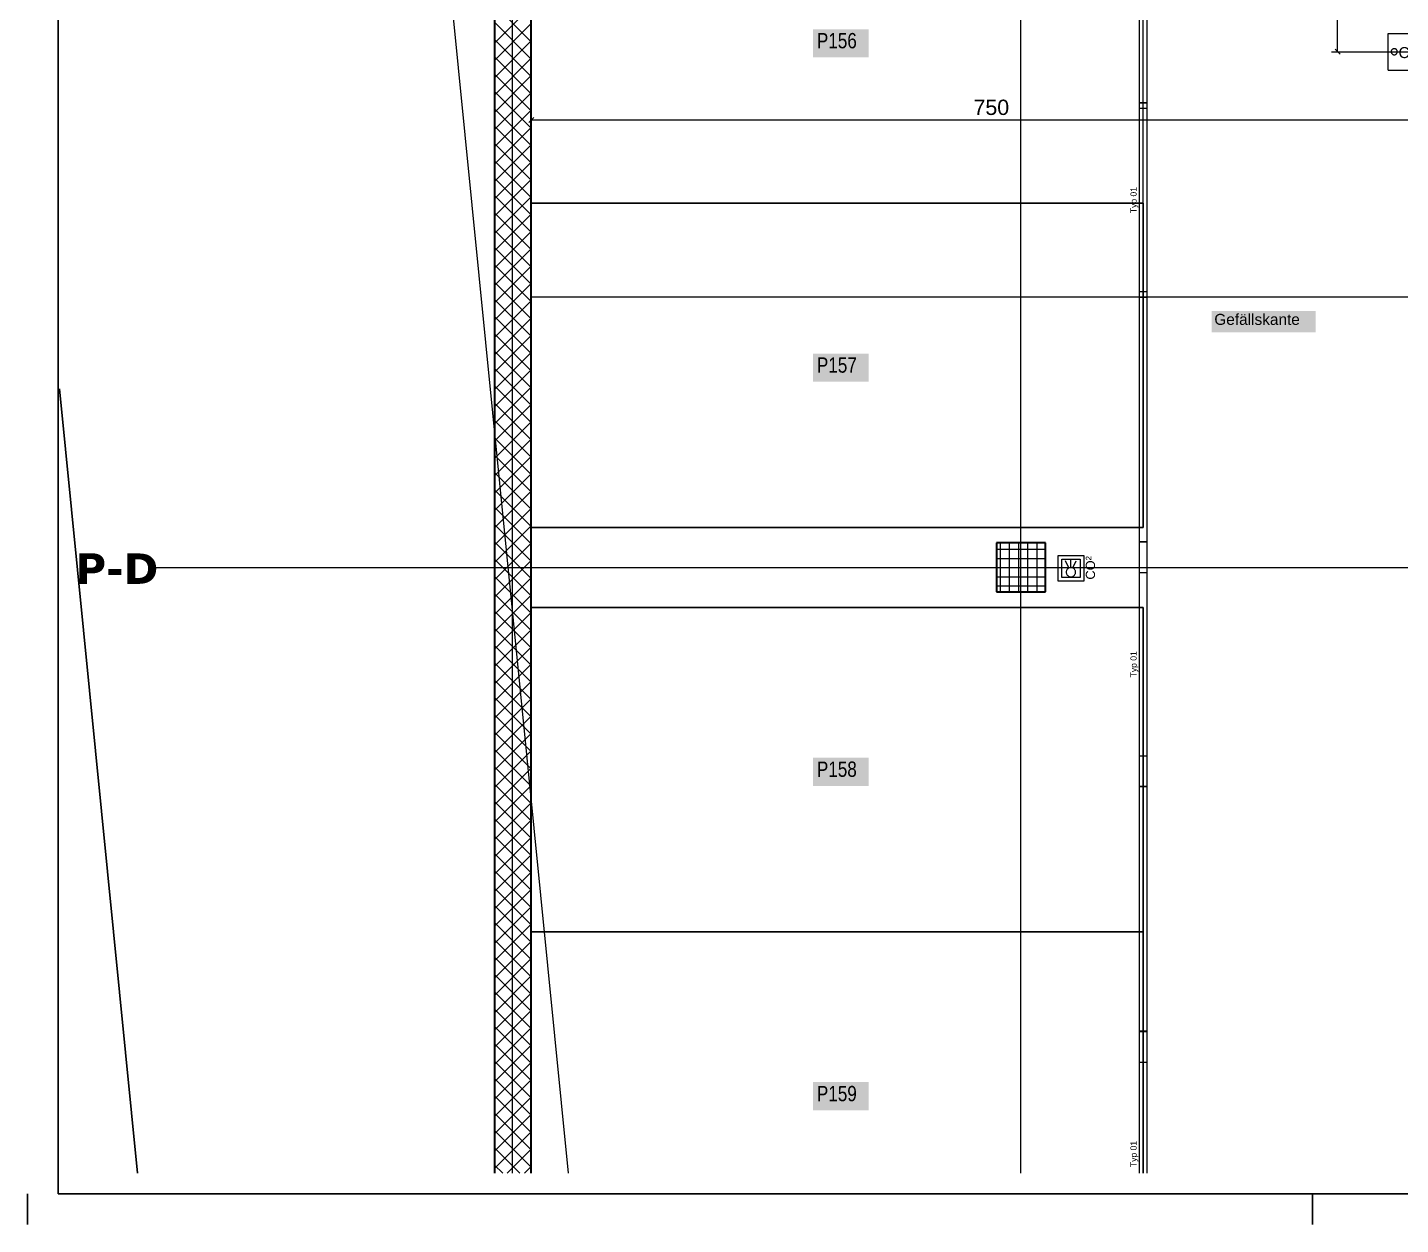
# Model space of a CAD drawing. Extents: x -1067 to 613, y -179 to 712.
# Drawn here: x -1067.4 to -843.1, y -179.5 to 16.1 of the extents above; entities that cross this region are included whole.
import ezdxf
from ezdxf.lldxf.tags import DXFTag

# ---------------------------------------------------------------- set-up
doc = ezdxf.new("R2010")
doc.units = 0
doc.layers.get('0').update_dxf_attribs({"lineweight": 13})
for name, color, linetype, lineweight, true_color in [('A-DETL-____-OTLN', 5, 'Continuous', 9, 0x0000ff), ('C-PROP-LINE-OTLN', 7, '_Grundgrenze_', 25, 0x800000), ('EL01_VVV_Mass', 7, 'Continuous', 13, 0xb2b200), ('EL01_WAN_CO-Anlage', 7, 'Continuous', 13, 0x993300), ('EL01_WAN_Leuchten', 7, 'Continuous', 13, 0x0080ff), ('EL01_WAN_Leuchtentyp', 7, 'Continuous', 13, 0x0099ff), ('EL01_WAN_Licht', 7, 'Continuous', 13, 0x0080ff), ('S-GRID-____-IDEN', 7, 'Continuous', 9, 0x5555aa)]:
    doc.layers.add(name, color=color, linetype=linetype, lineweight=lineweight, true_color=true_color)
for name, color, linetype, lineweight in [('A-FLOR-____-OTLN', 7, 'Continuous', 9), ('A-WALL-____-MCUT', 7, 'Continuous', 35), ('A-WALL-____-PATT', 7, 'Continuous', 35), ('C-PRKG-____-IDEN', 7, 'Continuous', 5), ('C-PRKG-____-OTLN', 7, 'Continuous', 9), ('S-COLS-____-MCUT', 7, 'Continuous', 35), ('S-COLS-____-OTLN', 7, 'Continuous', 9), ('S-GRID-____-OTLN', 7, 'Continuous', 5), ('Text', 7, 'Continuous', 5)]:
    doc.layers.add(name, color=color, linetype=linetype, lineweight=lineweight)
doc.styles.get("Standard").update_dxf_attribs({"font": 'arial.ttf'})
tags = doc.linetypes.add('_Grundgrenze_', pattern=[0.45, 0.2, -0.05, 0.05, -0.05, 0.05, -0.05]).pattern_tags.tags
tags[14:15] = [DXFTag(74, 4), DXFTag(75, 0), DXFTag(340, '0'), DXFTag(46, 1.0), DXFTag(50, 0.0), DXFTag(44, 0.0), DXFTag(45, 0.0)]
tags[12:13] = [DXFTag(74, 4), DXFTag(75, 0), DXFTag(340, '0'), DXFTag(46, 1.0), DXFTag(50, 0.0), DXFTag(44, 0.0), DXFTag(45, 0.0)]
tags[10:11] = [DXFTag(74, 4), DXFTag(75, 0), DXFTag(340, '0'), DXFTag(46, 1.0), DXFTag(50, 0.0), DXFTag(44, 0.0), DXFTag(45, 0.0)]
tags[8:9] = [DXFTag(74, 4), DXFTag(75, 0), DXFTag(340, '0'), DXFTag(46, 1.0), DXFTag(50, 0.0), DXFTag(44, 0.0), DXFTag(45, 0.0)]
tags[6:7] = [DXFTag(74, 4), DXFTag(75, 0), DXFTag(340, '0'), DXFTag(46, 1.0), DXFTag(50, 0.0), DXFTag(44, 0.0), DXFTag(45, 0.0)]
tags[4:5] = [DXFTag(74, 4), DXFTag(75, 0), DXFTag(340, '0'), DXFTag(46, 1.0), DXFTag(50, 0.0), DXFTag(44, 0.0), DXFTag(45, 0.0)]
tags = doc.linetypes.add('_Rasterlinie_', pattern=[0.375, 0.2, -0.05, 0.075, -0.05]).pattern_tags.tags
tags[10:11] = [DXFTag(74, 4), DXFTag(75, 0), DXFTag(340, '0'), DXFTag(46, 1.0), DXFTag(50, 0.0), DXFTag(44, 0.0), DXFTag(45, 0.0)]
tags[8:9] = [DXFTag(74, 4), DXFTag(75, 0), DXFTag(340, '0'), DXFTag(46, 1.0), DXFTag(50, 0.0), DXFTag(44, 0.0), DXFTag(45, 0.0)]
tags[6:7] = [DXFTag(74, 4), DXFTag(75, 0), DXFTag(340, '0'), DXFTag(46, 1.0), DXFTag(50, 0.0), DXFTag(44, 0.0), DXFTag(45, 0.0)]
tags[4:5] = [DXFTag(74, 4), DXFTag(75, 0), DXFTag(340, '0'), DXFTag(46, 1.0), DXFTag(50, 0.0), DXFTag(44, 0.0), DXFTag(45, 0.0)]
tags = doc.linetypes.add('_Strichliert - Fein_', pattern=[0.15, 0.1, -0.05]).pattern_tags.tags
tags[6:7] = [DXFTag(74, 4), DXFTag(75, 0), DXFTag(340, '0'), DXFTag(46, 1.0), DXFTag(50, 0.0), DXFTag(44, 0.0), DXFTag(45, 0.0)]
tags[4:5] = [DXFTag(74, 4), DXFTag(75, 0), DXFTag(340, '0'), DXFTag(46, 1.0), DXFTag(50, 0.0), DXFTag(44, 0.0), DXFTag(45, 0.0)]

# ---------------------------------------------------------------- blocks, each defined once
blk = doc.blocks.new('Referenz-A0UNPC4Q6I', base_point=(-1062.18, -175.86))
at = {"layer": 'A-DETL-____-OTLN', "color": 0, "linetype": '_Strichliert - Fein_', "ltscale": 0.13}
blk.add_line((-1035.16, 392.26), (-979.08, -171.09), dxfattribs=at)
at = {"layer": 'A-FLOR-____-OTLN', "color": 0, "linetype": 'Continuous', "ltscale": 0.13}
blk.add_line((-85.1, -27.97), (-985.1, -27.97), dxfattribs=at)
at = {"layer": 'A-WALL-____-MCUT', "color": 0, "linetype": 'Continuous', "ltscale": 0.35}
for p, q in [((-991.1, 105.38), (-991.1, -171.09)), ((-985.1, -171.09), (-985.1, 99.38))]:
    blk.add_line(p, q, dxfattribs=at)
at = {"layer": 'A-WALL-____-PATT', "color": 0, "linetype": 'Continuous', "lineweight": 9, "ltscale": 0.13}
for p, q in [((-985.1, 13.75), (-991.1, 19.75)), ((-991.1, 13.52), (-985.1, 19.52)), ((-985.1, 10.92), (-991.1, 16.92)), ((-991.1, 10.7), (-985.1, 16.7)), ((-985.1, 8.09), (-991.1, 14.09)), ((-991.1, 7.87), (-985.1, 13.87)), ((-985.1, 5.26), (-991.1, 11.26)), ((-991.1, 5.04), (-985.1, 11.04)), ((-985.1, 2.43), (-991.1, 8.43)), ((-991.1, 2.21), (-985.1, 8.21)), ((-985.1, -0.4), (-991.1, 5.6)), ((-991.1, -0.62), (-985.1, 5.38)), ((-985.1, -3.22), (-991.1, 2.78)), ((-991.1, -3.45), (-985.1, 2.55)), ((-985.1, -6.05), (-991.1, -0.05)), ((-991.1, -6.27), (-985.1, -0.27)), ((-985.1, -8.88), (-991.1, -2.88)), ((-991.1, -9.1), (-985.1, -3.1)), ((-985.1, -11.71), (-991.1, -5.71)), ((-991.1, -11.93), (-985.1, -5.93)), ((-985.1, -14.54), (-991.1, -8.54)), ((-991.1, -14.76), (-985.1, -8.76)), ((-985.1, -17.37), (-991.1, -11.37)), ((-991.1, -17.59), (-985.1, -11.59)), ((-985.1, -20.19), (-991.1, -14.19)), ((-991.1, -20.42), (-985.1, -14.42)), ((-985.1, -23.02), (-991.1, -17.02)), ((-991.1, -23.24), (-985.1, -17.24)), ((-985.1, -25.85), (-991.1, -19.85)), ((-991.1, -26.07), (-985.1, -20.07)), ((-985.1, -28.68), (-991.1, -22.68)), ((-991.1, -28.9), (-985.1, -22.9)), ((-985.1, -31.51), (-991.1, -25.51)), ((-991.1, -31.73), (-985.1, -25.73)), ((-985.1, -34.34), (-991.1, -28.34)), ((-991.1, -34.56), (-985.1, -28.56)), ((-985.1, -37.16), (-991.1, -31.16)), ((-991.1, -37.39), (-985.1, -31.39)), ((-985.1, -39.99), (-991.1, -33.99)), ((-991.1, -40.22), (-985.1, -34.22)), ((-985.1, -42.82), (-991.1, -36.82)), ((-991.1, -43.04), (-985.1, -37.04)), ((-985.1, -45.65), (-991.1, -39.65)), ((-991.1, -45.87), (-985.1, -39.87)), ((-985.1, -48.48), (-991.1, -42.48)), ((-991.1, -48.7), (-985.1, -42.7)), ((-985.1, -51.31), (-991.1, -45.31)), ((-991.1, -51.53), (-985.1, -45.53)), ((-985.1, -54.14), (-991.1, -48.14)), ((-991.1, -54.36), (-985.1, -48.36)), ((-985.1, -56.96), (-991.1, -50.96)), ((-991.1, -57.19), (-985.1, -51.19)), ((-985.1, -59.79), (-991.1, -53.79)), ((-991.1, -60.01), (-985.1, -54.01)), ((-985.1, -62.62), (-991.1, -56.62)), ((-991.1, -62.84), (-985.1, -56.84)), ((-985.1, -65.45), (-991.1, -59.45)), ((-991.1, -65.67), (-985.1, -59.67)), ((-985.1, -68.28), (-991.1, -62.28)), ((-991.1, -68.5), (-985.1, -62.5)), ((-985.1, -71.11), (-991.1, -65.11)), ((-991.1, -71.33), (-985.1, -65.33)), ((-985.1, -73.93), (-991.1, -67.93)), ((-991.1, -74.16), (-985.1, -68.16)), ((-985.1, -76.76), (-991.1, -70.76)), ((-991.1, -76.98), (-985.1, -70.98)), ((-985.1, -79.59), (-991.1, -73.59)), ((-991.1, -79.81), (-985.1, -73.81)), ((-985.1, -82.42), (-991.1, -76.42)), ((-991.1, -82.64), (-985.1, -76.64)), ((-985.1, -85.25), (-991.1, -79.25)), ((-991.1, -85.47), (-985.1, -79.47)), ((-985.1, -88.08), (-991.1, -82.08)), ((-991.1, -88.3), (-985.1, -82.3)), ((-985.1, -90.9), (-991.1, -84.9)), ((-991.1, -91.13), (-985.1, -85.13)), ((-985.1, -93.73), (-991.1, -87.73)), ((-991.1, -93.96), (-985.1, -87.96)), ((-985.1, -96.56), (-991.1, -90.56)), ((-991.1, -96.78), (-985.1, -90.78)), ((-985.1, -99.39), (-991.1, -93.39)), ((-991.1, -99.61), (-985.1, -93.61)), ((-985.1, -102.22), (-991.1, -96.22)), ((-991.1, -102.44), (-985.1, -96.44)), ((-985.1, -105.05), (-991.1, -99.05)), ((-991.1, -105.27), (-985.1, -99.27)), ((-985.1, -107.88), (-991.1, -101.88)), ((-991.1, -108.1), (-985.1, -102.1)), ((-985.1, -110.7), (-991.1, -104.7)), ((-991.1, -110.93), (-985.1, -104.93)), ((-985.1, -113.53), (-991.1, -107.53)), ((-991.1, -113.75), (-985.1, -107.75)), ((-985.1, -116.36), (-991.1, -110.36)), ((-991.1, -116.58), (-985.1, -110.58)), ((-985.1, -119.19), (-991.1, -113.19)), ((-991.1, -119.41), (-985.1, -113.41)), ((-985.1, -122.02), (-991.1, -116.02)), ((-991.1, -122.24), (-985.1, -116.24)), ((-985.1, -124.85), (-991.1, -118.85)), ((-991.1, -125.07), (-985.1, -119.07)), ((-985.1, -127.67), (-991.1, -121.67)), ((-991.1, -127.9), (-985.1, -121.9)), ((-985.1, -130.5), (-991.1, -124.5)), ((-991.1, -130.72), (-985.1, -124.72)), ((-985.1, -133.33), (-991.1, -127.33)), ((-991.1, -133.55), (-985.1, -127.55)), ((-985.1, -136.16), (-991.1, -130.16)), ((-991.1, -136.38), (-985.1, -130.38)), ((-985.1, -138.99), (-991.1, -132.99)), ((-991.1, -139.21), (-985.1, -133.21)), ((-985.1, -141.82), (-991.1, -135.82)), ((-991.1, -142.04), (-985.1, -136.04)), ((-985.1, -144.64), (-991.1, -138.64)), ((-991.1, -144.87), (-985.1, -138.87)), ((-985.1, -147.47), (-991.1, -141.47)), ((-991.1, -147.7), (-985.1, -141.7)), ((-985.1, -150.3), (-991.1, -144.3)), ((-991.1, -150.52), (-985.1, -144.52)), ((-985.1, -153.13), (-991.1, -147.13)), ((-991.1, -153.35), (-985.1, -147.35)), ((-985.1, -155.96), (-991.1, -149.96)), ((-991.1, -156.18), (-985.1, -150.18)), ((-985.1, -158.79), (-991.1, -152.79)), ((-991.1, -159.01), (-985.1, -153.01)), ((-985.1, -161.62), (-991.1, -155.62)), ((-991.1, -161.84), (-985.1, -155.84)), ((-985.1, -164.44), (-991.1, -158.44)), ((-991.1, -164.67), (-985.1, -158.67)), ((-985.1, -167.27), (-991.1, -161.27)), ((-991.1, -167.49), (-985.1, -161.49)), ((-985.1, -170.1), (-991.1, -164.1)), ((-991.1, -170.32), (-985.1, -164.32)), ((-986.94, -171.09), (-991.1, -166.93)), ((-989.03, -171.09), (-985.1, -167.15)), ((-989.77, -171.09), (-991.1, -169.76)), ((-986.2, -171.09), (-985.1, -169.98))]:
    blk.add_line(p, q, dxfattribs=at)
at = {"layer": 'C-PRKG-____-IDEN', "color": 7, "linetype": 'Continuous', "ltscale": 0.13, "true_color": 0xffffff}
for points in [[(-939.05, 11.2), (-929.98, 11.2), (-939.05, 15.79)], [(-929.98, 11.2), (-939.05, 15.79), (-929.98, 15.79)], [(-939.05, -41.79), (-929.98, -41.79), (-939.05, -37.19)], [(-929.98, -41.79), (-939.05, -37.19), (-929.98, -37.19)], [(-939.05, -107.81), (-929.98, -107.81), (-939.05, -103.22)], [(-929.98, -107.81), (-939.05, -103.22), (-929.98, -103.22)], [(-939.05, -160.8), (-929.98, -160.8), (-939.05, -156.21)], [(-929.98, -160.8), (-939.05, -156.21), (-929.98, -156.21)]]:
    blk.add_solid(points, dxfattribs=at)
at = {"layer": 'C-PRKG-____-OTLN', "color": 0, "linetype": 'Continuous', "ltscale": 0.13}
for p, q in [((-885.1, -12.63), (-885.1, 40.35)), ((-985.1, 8.01), (-985.1, -12.63)), ((-985.1, -12.63), (-885.1, -12.63)), ((-985.1, -12.64), (-885.1, -12.64)), ((-985.1, -65.62), (-985.1, -12.64)), ((-885.1, -12.64), (-985.1, -12.64)), ((-985.1, -65.62), (-985.1, -12.64)), ((-985.1, -12.64), (-885.1, -12.64)), ((-885.1, -12.63), (-885.1, -12.64)), ((-885.1, -65.62), (-885.1, -12.64)), ((-885.1, -65.62), (-885.1, -12.64)), ((-885.1, -12.64), (-885.1, -65.62)), ((-885.1, -12.64), (-885.1, -12.64)), ((-985.1, -65.62), (-885.1, -65.62)), ((-985.1, -65.62), (-885.1, -65.62)), ((-885.1, -65.62), (-985.1, -65.62)), ((-885.1, -65.62), (-885.1, -65.62)), ((-985.1, -78.66), (-985.1, -131.65)), ((-885.1, -78.66), (-985.1, -78.66)), ((-885.1, -78.66), (-985.1, -78.66)), ((-985.1, -131.65), (-985.1, -78.66)), ((-985.1, -78.66), (-885.1, -78.66)), ((-885.1, -78.66), (-885.1, -131.65)), ((-885.1, -131.65), (-885.1, -78.66)), ((-885.1, -78.66), (-885.1, -131.65)), ((-885.1, -78.66), (-885.1, -78.66)), ((-985.1, -131.65), (-985.1, -171.09)), ((-885.1, -131.65), (-985.1, -131.65)), ((-885.1, -131.65), (-985.1, -131.65)), ((-985.1, -171.09), (-985.1, -131.65)), ((-985.1, -131.65), (-885.1, -131.65)), ((-885.1, -131.65), (-985.1, -131.65)), ((-985.1, -131.65), (-885.1, -131.65)), ((-885.1, -131.65), (-985.1, -131.65)), ((-885.1, -131.65), (-885.1, -171.09)), ((-885.1, -171.09), (-885.1, -131.65)), ((-885.1, -131.65), (-885.1, -171.09)), ((-885.1, -131.65), (-885.1, -131.65)), ((-885.1, -131.65), (-885.1, -131.65))]:
    blk.add_line(p, q, dxfattribs=at)
at = {"layer": 'C-PROP-LINE-OTLN', "color": 0, "linetype": '_Grundgrenze_', "lineweight": -2, "ltscale": 0.25}
blk.add_line((-1049.42, -171.09), (-1062.18, -42.94), dxfattribs=at)
at = {"layer": 'S-COLS-____-MCUT', "color": 0, "linetype": 'Continuous', "ltscale": 0.35}
for p, q in [((-901.1, -68.12), (-909.1, -68.12)), ((-909.1, -68.12), (-909.1, -76.12)), ((-901.1, -76.12), (-901.1, -68.12)), ((-909.1, -76.12), (-901.1, -76.12))]:
    blk.add_line(p, q, dxfattribs=at)
at = {"layer": 'S-COLS-____-OTLN', "color": 0, "linetype": 'Continuous', "ltscale": 0.13}
for p, q in [((-909.1, -69.16), (-901.1, -69.16)), ((-908.44, -76.12), (-908.44, -68.12)), ((-906.94, -76.12), (-906.94, -68.12)), ((-905.44, -76.12), (-905.44, -68.12)), ((-903.94, -76.12), (-903.94, -68.12)), ((-902.44, -76.12), (-902.44, -68.12)), ((-909.1, -70.66), (-901.1, -70.66)), ((-909.1, -72.16), (-901.1, -72.16)), ((-909.1, -73.66), (-901.1, -73.66)), ((-909.1, -75.16), (-901.1, -75.16))]:
    blk.add_line(p, q, dxfattribs=at)
at = {"layer": 'S-GRID-____-OTLN', "color": 0, "linetype": '_Rasterlinie_', "ltscale": 0.13}
for p, q in [((-988.14, -171.09), (-988.14, 546.38)), ((-905.1, -171.09), (-905.1, 546.38)), ((-1046.54, -72.12), (-144.67, -72.12))]:
    blk.add_line(p, q, dxfattribs=at)
at = {"layer": 'Text', "color": 7, "linetype": 'Continuous', "ltscale": 0.13, "true_color": 0xffffff}
for points in [[(-873.94, -33.71), (-856.93, -33.71), (-873.94, -30.26)], [(-856.93, -33.71), (-873.94, -30.26), (-856.93, -30.26)]]:
    blk.add_solid(points, dxfattribs=at)
at = {"layer": 'C-PRKG-____-IDEN', "color": 0, "linetype": 'Continuous', "ltscale": 0.13, "char_height": 2.5, "attachment_point": 1}
for s, insert in [('{\\W0.8;\\fArial;P156}', (-938.43, 15.17)), ('{\\W0.8;\\fArial;P157}', (-938.43, -37.82)), ('{\\W0.8;\\fArial;P158}', (-938.43, -103.84)), ('{\\W0.8;\\fArial;P159}', (-938.43, -156.83))]:
    blk.add_mtext(s, dxfattribs=dict(at, insert=insert))
at = {"layer": 'S-GRID-____-IDEN', "color": 0, "linetype": 'Continuous', "lineweight": 5, "ltscale": 0.13, "insert": (-1059.59, -69.83), "char_height": 5, "attachment_point": 1}
blk.add_mtext('{\\fVerdana|b1|i0;P-D}', dxfattribs=at)
at = {"layer": 'Text', "color": 0, "linetype": 'Continuous', "ltscale": 0.13, "insert": (-873.49, -30.71), "char_height": 1.8, "attachment_point": 1}
blk.add_mtext('{\\fArial;Gefällskante}', dxfattribs=at)
blk = doc.blocks.new('Deckendose UP-A0UNPCCI6I', base_point=(-898.42, -73.8))
at = {"color": 0, "lineweight": -2}
for p, q in [((-898.42, -73.8), (-898.42, -70.8)), ((-898.42, -70.8), (-895.42, -70.8)), ((-895.42, -70.8), (-895.42, -73.8)), ((-895.42, -73.8), (-898.42, -73.8))]:
    blk.add_line(p, q, dxfattribs=at)
blk = doc.blocks.new('Kabelkanal-A0UNPCCK6I', base_point=(-885.7, -147.93))
at = {"color": 0, "linetype": 'ByBlock', "lineweight": -2, "ltscale": 0.13}
for p, q in [((-885.69, -107.91), (-885.69, -107.94)), ((-885.69, -107.91), (-884.49, -107.91)), ((-885.69, -147.91), (-885.69, -107.91)), ((-885.69, -107.94), (-884.49, -107.94)), ((-885.69, -147.93), (-885.69, -107.94)), ((-884.49, -107.91), (-884.49, -107.94)), ((-884.49, -107.91), (-884.49, -147.91)), ((-884.49, -107.94), (-884.49, -147.93)), ((-885.69, -147.91), (-885.69, -147.93)), ((-884.49, -147.91), (-885.69, -147.91)), ((-884.49, -147.93), (-885.69, -147.93)), ((-884.49, -147.91), (-884.49, -147.93))]:
    blk.add_line(p, q, dxfattribs=at)
blk = doc.blocks.new('Einzeiliger Text-A0UNPCCQ6I', base_point=(-843.41, 11.05))
at = {"color": 0, "lineweight": -2, "insert": (-843.41, 12.85), "char_height": 1.8, "attachment_point": 1, "rotation": 1.124}
blk.add_mtext('{\\fArial;CO-Warnschild}', dxfattribs=at)
blk = doc.blocks.new('Maß-A0UNPCCW6I', base_point=(-856.67, 11.7))
at = {"color": 0, "lineweight": -2}
for p, q in [((-854.34, 99.85), (-853.32, 99.85)), ((-853.75, 100.27), (-852.92, 99.44)), ((-853.34, 12.11), (-853.34, 99.85)), ((-854.34, 12.11), (-836.59, 12.11)), ((-853.75, 12.53), (-852.92, 11.7))]:
    blk.add_line(p, q, dxfattribs=at)
at = {"color": 0, "lineweight": -2, "insert": (-856.67, 53.17), "char_height": 2.5, "attachment_point": 1, "rotation": 90}
blk.add_mtext('{\\fArial;439}', dxfattribs=at)
blk = doc.blocks.new('Kabelkanal-A0UNPCL26I', base_point=(-885.7, -28))
at = {"color": 0, "linetype": 'ByBlock', "lineweight": -2, "ltscale": 0.13}
for p, q in [((-885.69, 3.79), (-885.69, 3.81)), ((-885.69, 3.81), (-884.49, 3.81)), ((-885.69, -27.98), (-885.69, 3.81)), ((-885.69, 3.79), (-884.49, 3.79)), ((-885.69, -28), (-885.69, 3.79)), ((-884.49, 3.79), (-884.49, 3.81)), ((-884.49, 3.81), (-884.49, -27.98)), ((-884.49, 3.79), (-884.49, -28)), ((-885.69, -28), (-885.69, -27.98)), ((-884.49, -27.98), (-885.69, -27.98)), ((-884.49, -28), (-885.69, -28)), ((-884.49, -28), (-884.49, -27.98))]:
    blk.add_line(p, q, dxfattribs=at)
blk = doc.blocks.new('LED-Langfeldleuchte 37W-A0UNPCMW6I', base_point=(-885.7, -171.09))
at = {"color": 0, "linetype": 'ByBlock', "lineweight": -2, "ltscale": 0.13}
for p, q in [((-885.69, -152.93), (-885.69, -152.93)), ((-885.69, -171.09), (-885.69, -152.93)), ((-885.69, -152.93), (-884.49, -152.93)), ((-885.69, -171.09), (-885.69, -152.93)), ((-885.69, -152.93), (-884.49, -152.93)), ((-884.49, -152.93), (-884.49, -152.93)), ((-884.49, -152.93), (-884.49, -171.09)), ((-884.49, -152.93), (-884.49, -171.09))]:
    blk.add_line(p, q, dxfattribs=at)
blk = doc.blocks.new('Bemerkung 1-A0UNPCMY6I', base_point=(-887.19, -170.08))
at = {"color": 0, "lineweight": -2, "insert": (-887.19, -170.08), "char_height": 1, "attachment_point": 1, "rotation": 90}
blk.add_mtext('{\\fArial;Typ 01}', dxfattribs=at)
blk = doc.blocks.new('LED-Langfeldleuchte 37W-A0UNPCO46I', base_point=(-885.7, -27.12))
at = {"color": 0, "linetype": 'ByBlock', "lineweight": -2, "ltscale": 0.13}
for p, q in [((-885.69, 2.88), (-885.69, 2.88)), ((-885.69, -27.12), (-885.69, 2.88)), ((-885.69, 2.88), (-884.49, 2.88)), ((-885.69, -27.11), (-885.69, 2.88)), ((-885.69, 2.88), (-884.49, 2.88)), ((-884.49, 2.88), (-884.49, 2.88)), ((-884.49, 2.88), (-884.49, -27.12)), ((-884.49, 2.88), (-884.49, -27.11)), ((-885.69, -27.12), (-885.69, -27.11)), ((-884.49, -27.11), (-885.69, -27.11)), ((-884.49, -27.12), (-885.69, -27.12)), ((-884.49, -27.12), (-884.49, -27.11))]:
    blk.add_line(p, q, dxfattribs=at)
blk = doc.blocks.new('Bemerkung 1-A0UNPCO66I', base_point=(-887.19, -14.26))
at = {"color": 0, "lineweight": -2, "insert": (-887.19, -14.26), "char_height": 1, "attachment_point": 1, "rotation": 90}
blk.add_mtext('{\\fArial;Typ 01}', dxfattribs=at)
blk = doc.blocks.new('Kabelkanal-A0UNPCQ06I', base_point=(-885.7, 3.76))
at = {"color": 0, "linetype": 'ByBlock', "lineweight": -2, "ltscale": 0.13}
for p, q in [((-885.69, 43.75), (-885.69, 43.78)), ((-885.69, 43.78), (-884.49, 43.78)), ((-885.69, 3.79), (-885.69, 43.78)), ((-885.69, 43.75), (-884.49, 43.75)), ((-885.69, 3.76), (-885.69, 43.75)), ((-884.49, 43.75), (-884.49, 43.78)), ((-884.49, 43.78), (-884.49, 3.79)), ((-884.49, 43.75), (-884.49, 3.76)), ((-885.69, 3.76), (-885.69, 3.79)), ((-884.49, 3.79), (-885.69, 3.79)), ((-884.49, 3.76), (-885.69, 3.76)), ((-884.49, 3.76), (-884.49, 3.79))]:
    blk.add_line(p, q, dxfattribs=at)
blk = doc.blocks.new('LED-Langfeldleuchte 37W-A0UNPCWE6I', base_point=(-885.7, -102.94))
at = {"color": 0, "linetype": 'ByBlock', "lineweight": -2, "ltscale": 0.13}
for p, q in [((-885.69, -72.94), (-885.69, -72.95)), ((-885.69, -102.94), (-885.69, -72.94)), ((-885.69, -72.94), (-884.49, -72.94)), ((-885.69, -102.94), (-885.69, -72.95)), ((-885.69, -72.95), (-884.49, -72.95)), ((-884.49, -72.94), (-884.49, -72.95)), ((-884.49, -72.94), (-884.49, -102.94)), ((-884.49, -72.95), (-884.49, -102.94)), ((-885.69, -102.94), (-885.69, -102.94)), ((-884.49, -102.94), (-885.69, -102.94)), ((-884.49, -102.94), (-885.69, -102.94)), ((-884.49, -102.94), (-884.49, -102.94))]:
    blk.add_line(p, q, dxfattribs=at)
blk = doc.blocks.new('Bemerkung 1-A0UNPCWG6I', base_point=(-887.19, -90.09))
at = {"color": 0, "lineweight": -2, "insert": (-887.19, -90.09), "char_height": 1, "attachment_point": 1, "rotation": 90}
blk.add_mtext('{\\fArial;Typ 01}', dxfattribs=at)
blk = doc.blocks.new('Maß-A0UNPCXY6I', base_point=(-985.51, -0.06))
at = {"color": 0, "lineweight": -2}
for p, q in [((-835.09, -0.06), (-835.09, 9.11)), ((-985.09, -0.06), (-985.09, 8.01)), ((-985.51, 0.53), (-984.68, 1.36)), ((-835.09, 0.94), (-985.09, 0.94)), ((-835.51, 0.53), (-834.68, 1.36))]:
    blk.add_line(p, q, dxfattribs=at)
at = {"color": 0, "lineweight": -2, "insert": (-912.84, 4.28), "char_height": 2.5, "attachment_point": 1}
blk.add_mtext('{\\fArial;750}', dxfattribs=at)
blk = doc.blocks.new('Langfeldleuchte_ 1-flammig_ 18 W-A0UNPCYA6I', base_point=(-845.09, 9.11))
at = {"color": 0, "lineweight": -2}
for p, q in [((-845.09, 15.11), (-825.09, 15.11)), ((-845.09, 9.11), (-845.09, 15.11)), ((-825.09, 9.11), (-825.09, 15.11)), ((-844.58, 12.24), (-844.59, 12.18)), ((-844.59, 12.18), (-844.59, 12.11)), ((-844.59, 12.11), (-844.59, 12.05)), ((-844.59, 12.05), (-844.58, 11.98)), ((-844.56, 12.3), (-844.58, 12.24)), ((-844.58, 11.98), (-844.56, 11.92)), ((-844.53, 12.36), (-844.56, 12.3)), ((-844.56, 11.92), (-844.53, 11.86)), ((-844.49, 12.42), (-844.53, 12.36)), ((-844.53, 11.86), (-844.49, 11.81)), ((-844.45, 12.47), (-844.49, 12.42)), ((-844.49, 11.81), (-844.45, 11.76)), ((-844.4, 12.51), (-844.45, 12.47)), ((-844.45, 11.76), (-844.4, 11.72)), ((-844.34, 12.55), (-844.4, 12.51)), ((-844.4, 11.72), (-844.34, 11.68)), ((-844.29, 12.57), (-844.34, 12.55)), ((-844.34, 11.68), (-844.29, 11.65)), ((-844.22, 12.6), (-844.29, 12.57)), ((-844.29, 11.65), (-844.22, 11.63)), ((-844.16, 12.61), (-844.22, 12.6)), ((-844.22, 11.63), (-844.16, 11.62)), ((-844.09, 12.61), (-844.16, 12.61)), ((-844.16, 11.62), (-844.09, 11.61)), ((-844.03, 12.61), (-844.09, 12.61)), ((-844.09, 11.61), (-844.03, 11.62)), ((-843.97, 12.6), (-844.03, 12.61)), ((-844.03, 11.62), (-843.97, 11.63)), ((-843.9, 12.57), (-843.97, 12.6)), ((-843.97, 11.63), (-843.9, 11.65)), ((-843.84, 12.55), (-843.9, 12.57)), ((-843.9, 11.65), (-843.84, 11.68)), ((-843.79, 12.51), (-843.84, 12.55)), ((-843.84, 11.68), (-843.79, 11.72)), ((-843.74, 12.47), (-843.79, 12.51)), ((-843.79, 11.72), (-843.74, 11.76)), ((-843.7, 12.42), (-843.74, 12.47)), ((-843.74, 11.76), (-843.7, 11.81)), ((-843.66, 12.36), (-843.7, 12.42)), ((-843.7, 11.81), (-843.66, 11.86)), ((-843.63, 12.3), (-843.66, 12.36)), ((-843.66, 11.86), (-843.63, 11.92)), ((-843.61, 12.24), (-843.63, 12.3)), ((-843.63, 11.92), (-843.61, 11.98)), ((-843.6, 12.18), (-843.61, 12.24)), ((-843.61, 11.98), (-843.6, 12.05)), ((-843.59, 12.11), (-843.6, 12.18)), ((-843.6, 12.05), (-843.59, 12.11)), ((-826.58, 12.24), (-826.59, 12.18)), ((-826.59, 12.18), (-826.59, 12.11)), ((-826.59, 12.11), (-826.59, 12.05)), ((-826.59, 12.05), (-826.58, 11.98)), ((-826.56, 12.3), (-826.58, 12.24)), ((-826.58, 11.98), (-826.56, 11.92)), ((-826.53, 12.36), (-826.56, 12.3)), ((-826.56, 11.92), (-826.53, 11.86)), ((-826.49, 12.42), (-826.53, 12.36)), ((-826.53, 11.86), (-826.49, 11.81)), ((-826.45, 12.47), (-826.49, 12.42)), ((-826.49, 11.81), (-826.45, 11.76)), ((-826.4, 12.51), (-826.45, 12.47)), ((-826.45, 11.76), (-826.4, 11.72)), ((-826.34, 12.55), (-826.4, 12.51)), ((-826.4, 11.72), (-826.34, 11.68)), ((-826.29, 12.57), (-826.34, 12.55)), ((-826.34, 11.68), (-826.29, 11.65)), ((-826.22, 12.6), (-826.29, 12.57)), ((-826.29, 11.65), (-826.22, 11.63)), ((-826.16, 12.61), (-826.22, 12.6)), ((-826.22, 11.63), (-826.16, 11.62)), ((-826.09, 12.61), (-826.16, 12.61)), ((-826.16, 11.62), (-826.09, 11.61)), ((-826.03, 12.61), (-826.09, 12.61)), ((-826.09, 11.61), (-826.03, 11.62)), ((-825.97, 12.6), (-826.03, 12.61)), ((-826.03, 11.62), (-825.97, 11.63)), ((-825.9, 12.57), (-825.97, 12.6)), ((-825.97, 11.63), (-825.9, 11.65)), ((-825.84, 12.55), (-825.9, 12.57)), ((-825.9, 11.65), (-825.84, 11.68)), ((-825.79, 12.51), (-825.84, 12.55)), ((-825.84, 11.68), (-825.79, 11.72)), ((-825.74, 12.47), (-825.79, 12.51)), ((-825.79, 11.72), (-825.74, 11.76)), ((-825.7, 12.42), (-825.74, 12.47)), ((-825.74, 11.76), (-825.7, 11.81)), ((-825.66, 12.36), (-825.7, 12.42)), ((-825.7, 11.81), (-825.66, 11.86)), ((-825.63, 12.3), (-825.66, 12.36)), ((-825.66, 11.86), (-825.63, 11.92)), ((-825.61, 12.24), (-825.63, 12.3)), ((-825.63, 11.92), (-825.61, 11.98)), ((-825.6, 12.18), (-825.61, 12.24)), ((-825.61, 11.98), (-825.6, 12.05)), ((-825.59, 12.11), (-825.6, 12.18)), ((-825.6, 12.05), (-825.59, 12.11)), ((-845.09, 9.11), (-825.09, 9.11))]:
    blk.add_line(p, q, dxfattribs=at)
blk = doc.blocks.new('Kabelkanal-A0UNPD5A6I', base_point=(-885.7, -171.09))
at = {"color": 0, "linetype": 'ByBlock', "lineweight": -2, "ltscale": 0.13}
for p, q in [((-885.69, -147.91), (-885.69, -147.93)), ((-885.69, -147.91), (-884.49, -147.91)), ((-885.69, -171.09), (-885.69, -147.91)), ((-885.69, -147.93), (-884.49, -147.93)), ((-885.69, -171.09), (-885.69, -147.93)), ((-884.49, -147.91), (-884.49, -147.93)), ((-884.49, -147.91), (-884.49, -171.09)), ((-884.49, -147.93), (-884.49, -171.09))]:
    blk.add_line(p, q, dxfattribs=at)
blk = doc.blocks.new('Kabelkanal-A0UNPD7U6I', base_point=(-885.7, -67.99))
at = {"color": 0, "linetype": 'ByBlock', "lineweight": -2, "ltscale": 0.13}
for p, q in [((-885.69, -27.97), (-885.69, -28)), ((-885.69, -27.97), (-884.49, -27.97)), ((-885.69, -67.97), (-885.69, -27.97)), ((-885.69, -28), (-884.49, -28)), ((-885.69, -67.99), (-885.69, -28)), ((-884.49, -27.97), (-884.49, -28)), ((-884.49, -27.97), (-884.49, -67.97)), ((-884.49, -28), (-884.49, -67.99)), ((-885.69, -67.97), (-885.69, -67.99)), ((-884.49, -67.97), (-885.69, -67.97)), ((-884.49, -67.99), (-885.69, -67.99)), ((-884.49, -67.97), (-884.49, -67.99))]:
    blk.add_line(p, q, dxfattribs=at)
blk = doc.blocks.new('Kabelkanal-A0UNPD8W6I', base_point=(-885.7, -107.94))
at = {"color": 0, "linetype": 'ByBlock', "lineweight": -2, "ltscale": 0.13}
for p, q in [((-885.69, -67.92), (-885.69, -67.95)), ((-885.69, -67.92), (-884.49, -67.92)), ((-885.69, -107.91), (-885.69, -67.92)), ((-885.69, -67.95), (-884.49, -67.95)), ((-885.69, -107.94), (-885.69, -67.95)), ((-884.49, -67.92), (-884.49, -67.95)), ((-884.49, -67.92), (-884.49, -107.91)), ((-884.49, -67.95), (-884.49, -107.94)), ((-885.69, -107.91), (-885.69, -107.94)), ((-884.49, -107.91), (-885.69, -107.91)), ((-884.49, -107.94), (-885.69, -107.94)), ((-884.49, -107.91), (-884.49, -107.94))]:
    blk.add_line(p, q, dxfattribs=at)
blk = doc.blocks.new('Gasmelder-A0UNPDBO6I', base_point=(-899.02, -74.4))
at = {"color": 0, "linetype": 'ByBlock', "lineweight": -2, "ltscale": 0.13}
for p, q in [((-899.02, -74.4), (-899.02, -70.2)), ((-899.02, -70.2), (-894.82, -70.2)), ((-897.24, -72.21), (-897.79, -71.04)), ((-896.92, -72.14), (-896.92, -70.85)), ((-896.59, -72.21), (-896.05, -71.04)), ((-894.82, -70.2), (-894.82, -74.4)), ((-897.67, -72.81), (-897.68, -72.9)), ((-897.68, -72.9), (-897.67, -73)), ((-897.65, -72.71), (-897.67, -72.81)), ((-897.67, -73), (-897.65, -73.1)), ((-897.62, -72.61), (-897.65, -72.71)), ((-897.65, -73.1), (-897.62, -73.2)), ((-897.58, -72.52), (-897.62, -72.61)), ((-897.62, -73.2), (-897.58, -73.29)), ((-897.52, -72.44), (-897.58, -72.52)), ((-897.58, -73.29), (-897.52, -73.37)), ((-897.45, -72.37), (-897.52, -72.44)), ((-897.52, -73.37), (-897.45, -73.44)), ((-897.38, -72.3), (-897.45, -72.37)), ((-897.45, -73.44), (-897.38, -73.51)), ((-897.3, -72.25), (-897.38, -72.3)), ((-897.38, -73.51), (-897.3, -73.56)), ((-897.21, -72.2), (-897.3, -72.25)), ((-897.3, -73.56), (-897.21, -73.61)), ((-897.11, -72.17), (-897.21, -72.2)), ((-897.21, -73.61), (-897.11, -73.64)), ((-897.02, -72.15), (-897.11, -72.17)), ((-897.11, -73.64), (-897.02, -73.66)), ((-896.92, -72.14), (-897.02, -72.15)), ((-897.02, -73.66), (-896.92, -73.67)), ((-896.82, -72.15), (-896.92, -72.14)), ((-896.92, -73.67), (-896.82, -73.66)), ((-896.72, -72.17), (-896.82, -72.15)), ((-896.82, -73.66), (-896.72, -73.64)), ((-896.62, -72.2), (-896.72, -72.17)), ((-896.72, -73.64), (-896.62, -73.61)), ((-896.54, -72.25), (-896.62, -72.2)), ((-896.62, -73.61), (-896.54, -73.56)), ((-896.45, -72.3), (-896.54, -72.25)), ((-896.54, -73.56), (-896.45, -73.51)), ((-896.38, -72.37), (-896.45, -72.3)), ((-896.45, -73.51), (-896.38, -73.44)), ((-896.31, -72.44), (-896.38, -72.37)), ((-896.38, -73.44), (-896.31, -73.37)), ((-896.26, -72.52), (-896.31, -72.44)), ((-896.31, -73.37), (-896.26, -73.29)), ((-896.21, -72.61), (-896.26, -72.52)), ((-896.26, -73.29), (-896.21, -73.2)), ((-896.18, -72.71), (-896.21, -72.61)), ((-896.21, -73.2), (-896.18, -73.1)), ((-896.16, -72.81), (-896.18, -72.71)), ((-896.18, -73.1), (-896.16, -73)), ((-896.15, -72.9), (-896.16, -72.81)), ((-896.16, -73), (-896.15, -72.9)), ((-894.82, -74.4), (-899.02, -74.4))]:
    blk.add_line(p, q, dxfattribs=at)
blk = doc.blocks.new('Bemerkung 1-A0UNPDBQ6I', base_point=(-894.49, -74.12))
at = {"color": 0, "lineweight": -2, "insert": (-894.49, -74.12), "char_height": 1.5, "attachment_point": 1, "rotation": 90}
blk.add_mtext('{\\fArial;CO²}', dxfattribs=at)

msp = doc.modelspace()

# ---------------------------------------------------------------- linework, layer by layer
at = {"color": 0, "linetype": 'ByBlock', "lineweight": -2, "ltscale": 0.13}
for p, q in [((-1062.42, 706.53), (-1062.42, -174.47)), ((-1067.42, -174.47), (-1067.42, -179.47)), ((-1062.42, -174.47), (607.58, -174.47)), ((-857.42, -174.47), (-857.42, -179.47))]:
    msp.add_line(p, q, dxfattribs=at)

# ---------------------------------------------------------------- block references
at = {"color": 9, "lineweight": 25, "ltscale": 0.25, "true_color": 0xc0c0c0}
msp.add_blockref('Referenz-A0UNPC4Q6I', (-1062.18, -175.86), dxfattribs=at)
at = {"layer": 'EL01_VVV_Mass', "linetype": 'Continuous', "ltscale": 0.13}
for name, p in [('Maß-A0UNPCCW6I', (-856.67, 11.7)), ('Maß-A0UNPCXY6I', (-985.51, -0.06))]:
    msp.add_blockref(name, p, dxfattribs=at)
at = {"layer": 'EL01_WAN_CO-Anlage', "ltscale": 0.13}
for name, p in [('Langfeldleuchte_ 1-flammig_ 18 W-A0UNPCYA6I', (-845.09, 9.11)), ('Einzeiliger Text-A0UNPCCQ6I', (-843.41, 11.05)), ('Gasmelder-A0UNPDBO6I', (-899.02, -74.4)), ('Bemerkung 1-A0UNPDBQ6I', (-894.49, -74.12))]:
    msp.add_blockref(name, p, dxfattribs=at)
at = {"layer": 'EL01_WAN_Leuchten', "ltscale": 0.13}
for name, p in [('Kabelkanal-A0UNPCQ06I', (-885.7, 3.76)), ('Kabelkanal-A0UNPCL26I', (-885.7, -28)), ('LED-Langfeldleuchte 37W-A0UNPCO46I', (-885.7, -27.12)), ('Kabelkanal-A0UNPD7U6I', (-885.7, -67.99)), ('Kabelkanal-A0UNPD8W6I', (-885.7, -107.94)), ('LED-Langfeldleuchte 37W-A0UNPCWE6I', (-885.7, -102.94)), ('Kabelkanal-A0UNPCCK6I', (-885.7, -147.93)), ('Kabelkanal-A0UNPD5A6I', (-885.7, -171.09)), ('LED-Langfeldleuchte 37W-A0UNPCMW6I', (-885.7, -171.09))]:
    msp.add_blockref(name, p, dxfattribs=at)
at = {"layer": 'EL01_WAN_Leuchtentyp', "ltscale": 0.13}
for name, p in [('Bemerkung 1-A0UNPCO66I', (-887.19, -14.26)), ('Bemerkung 1-A0UNPCWG6I', (-887.19, -90.09)), ('Bemerkung 1-A0UNPCMY6I', (-887.19, -170.08))]:
    msp.add_blockref(name, p, dxfattribs=at)
at = {"layer": 'EL01_WAN_Licht', "linetype": 'Continuous', "ltscale": 0.13}
msp.add_blockref('Deckendose UP-A0UNPCCI6I', (-898.42, -73.8), dxfattribs=at)

doc.saveas('drawing.dxf')
